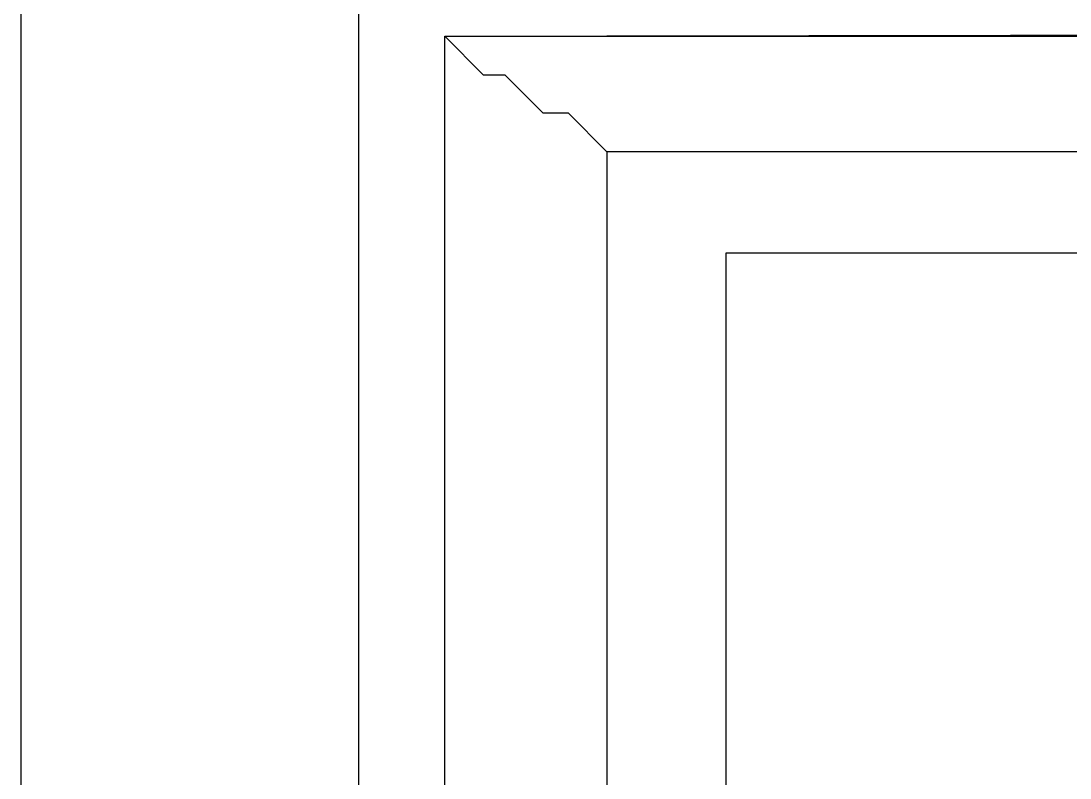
# Model space of a CAD drawing. Header units: millimetres. Extents: x -2063041 to -1932644, y 197605868 to 197643080.
# Drawn here: x -2048734 to -2047648, y 197626085 to 197626868 of the extents above; entities that cross this region are included whole.
import ezdxf

# ---------------------------------------------------------------- set-up
doc = ezdxf.new("R2010")
doc.units = ezdxf.units.MM
doc.layers.add('СКУД', color=7, linetype='Continuous')

msp = doc.modelspace()

# ---------------------------------------------------------------- linework, layer by layer
at = {"layer": 'СКУД', "color": 18, "true_color": 0x000000}
for points in [[(-2048734, 197616527.3), (-2048734, 197627368.4), (-2048127.4, 197627368.4)], [(-2048127.4, 197626939.8), (-2048384.7, 197626939.8), (-2048384.7, 197615835.6), (-2048734, 197615835.6)], [(-2048384.7, 197615835.6), (-2048295.3, 197615835.6), (-2048295.3, 197626852.4)], [(-2048295.3, 197626852.4), (-2048127.4, 197626852.4)], [(-2048255.5, 197626812.5), (-2048295.3, 197626852.4)], [(-2048295.3, 197626852.4), (-2043663.4, 197626852.4)], [(-2046455.7, 197626855.4), (-2048127.4, 197626852.4)], [(-2048255.5, 197626812.5), (-2048232.9, 197626812.5)], [(-2048232.9, 197626812.5), (-2048213, 197626792.6)], [(-2048213, 197626792.6), (-2048193.4, 197626772.9)], [(-2048127.4, 197626733), (-2048167.2, 197626772.9), (-2048193.4, 197626772.9)], [(-2048127.4, 197626733), (-2048127.4, 197626058.2)], [(-2046455.7, 197626733), (-2048127.4, 197626733)], [(-2048080, 197626010.7), (-2048003.9, 197626010.7), (-2048003.9, 197626628.5), (-2047622.6, 197626628.5)]]:
    msp.add_lwpolyline(points, dxfattribs=at)

doc.saveas('drawing.dxf')
